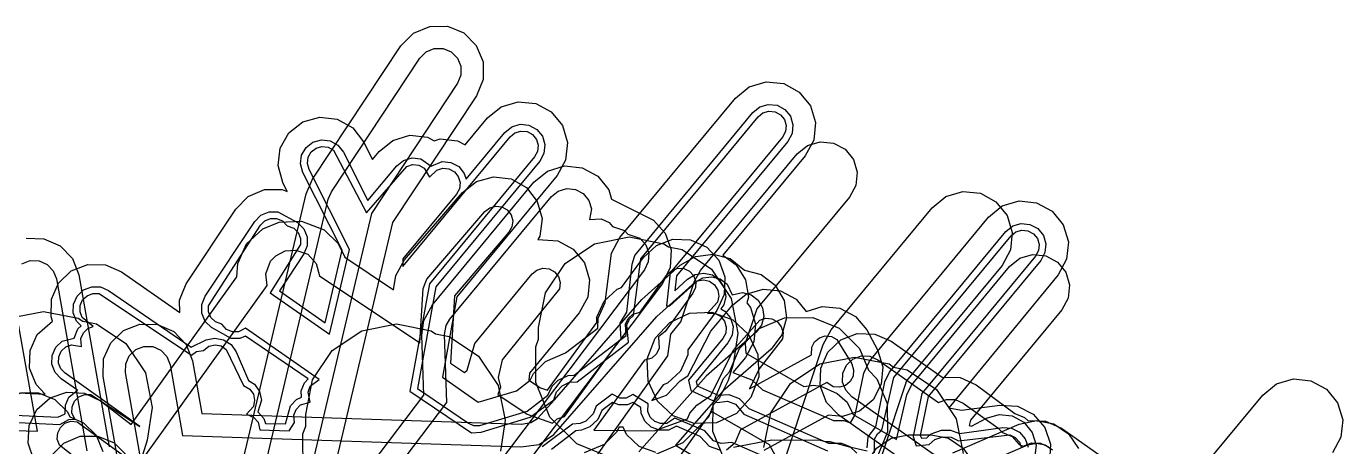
# Model space of a CAD drawing. Header units: metres. Extents: x -2677 to -840, y 169 to 1487.
# Drawn here: x -1945.7 to -1887.6, y 435.4 to 454 of the extents above; entities that cross this region are included whole.
import ezdxf

# ---------------------------------------------------------------- set-up
doc = ezdxf.new("R2010")
doc.units = ezdxf.units.M
doc.layers.add('AI_GREENING_EXCLUSIONS', color=1, linetype='Continuous')

msp = doc.modelspace()

# ---------------------------------------------------------------- linework, layer by layer
at = {"layer": 'AI_GREENING_EXCLUSIONS'}
for points in [[(-1937.123, 430.756), (-1933.386, 446.559), (-1933.107, 447.202), (-1929.205, 453.101), (-1928.656, 453.655), (-1927.936, 453.957), (-1927.156, 453.96), (-1926.433, 453.665), (-1925.879, 453.116), (-1925.577, 452.396), (-1925.574, 451.616), (-1925.869, 450.893), (-1929.575, 445.292), (-1932.828, 431.539), (-1928.197, 437.662), (-1928.277, 440.319), (-1928.189, 440.968), (-1927.819, 441.654), (-1923.334, 447.074), (-1922.729, 447.566), (-1921.981, 447.79), (-1921.205, 447.71), (-1920.518, 447.34), (-1920.025, 446.734), (-1919.902, 446.32), (-1918.058, 445.395), (-1917.536, 444.816), (-1917.275, 444.08), (-1917.316, 443.301), (-1917.652, 442.596), (-1939.451, 413.673)], [(-1936.224, 430.212), (-1932.413, 446.329), (-1932.273, 446.651), (-1928.371, 452.549), (-1928.096, 452.826), (-1927.736, 452.977), (-1927.346, 452.979), (-1926.985, 452.831), (-1926.708, 452.556), (-1926.557, 452.197), (-1926.555, 451.806), (-1926.703, 451.445), (-1930.507, 445.696), (-1934.278, 429.752)], [(-1948.174, 437.874), (-1944.913, 437.704), (-1945.319, 438.128), (-1945.603, 438.855), (-1945.586, 439.635), (-1945.272, 440.35), (-1944.587, 440.938), (-1944.658, 441.119), (-1944.642, 441.9), (-1944.328, 442.614), (-1943.765, 443.154), (-1943.038, 443.438), (-1942.257, 443.421), (-1941.543, 443.108), (-1938.977, 441.314), (-1938.979, 441.862), (-1938.684, 442.585), (-1936.497, 445.887), (-1935.948, 446.441), (-1935.228, 446.743), (-1934.448, 446.746), (-1934.224, 446.655), (-1934.425, 447.053), (-1934.634, 447.805), (-1934.54, 448.579), (-1934.156, 449.259), (-1933.541, 449.74), (-1932.789, 449.949), (-1932.015, 449.854), (-1931.335, 449.47), (-1930.854, 448.856), (-1930.459, 448.073), (-1930.164, 448.429), (-1929.559, 448.922), (-1928.811, 449.145), (-1928.035, 449.066), (-1927.739, 448.906), (-1927.479, 448.984), (-1926.702, 448.904), (-1926.369, 448.724), (-1925.386, 449.912), (-1924.78, 450.405), (-1924.033, 450.629), (-1923.256, 450.549), (-1922.57, 450.178), (-1922.077, 449.573), (-1921.854, 448.825), (-1921.933, 448.049), (-1922.304, 447.362), (-1926.731, 442.012), (-1927.374, 438.457), (-1925.79, 437.35), (-1924.099, 437.859), (-1923.501, 438.32), (-1923.358, 438.614), (-1922.817, 439.154), (-1921.935, 439.526), (-1920.512, 440.622), (-1920.496, 441.071), (-1920.184, 441.755), (-1919.908, 443.935), (-1919.537, 444.622), (-1914.433, 450.791), (-1913.827, 451.283), (-1913.08, 451.507), (-1912.303, 451.427), (-1911.617, 451.056), (-1911.124, 450.451), (-1910.901, 449.704), (-1910.98, 448.927), (-1911.351, 448.241), (-1914.987, 443.846), (-1914.403, 443.427), (-1913.991, 442.764), (-1913.865, 441.994), (-1913.925, 441.736), (-1913.767, 441.542), (-1913.544, 440.794), (-1913.623, 440.018), (-1913.994, 439.331), (-1914.544, 438.666), (-1913.706, 438.345), (-1913.24, 437.904), (-1910.11, 436.538), (-1909.649, 436.538), (-1909.353, 436.435), (-1909.153, 436.786), (-1908.77, 438.636), (-1908.518, 439.163), (-1903.263, 445.529), (-1902.658, 446.022), (-1901.91, 446.245), (-1901.134, 446.166), (-1900.447, 445.795), (-1899.955, 445.19), (-1899.731, 444.442), (-1899.811, 443.666), (-1900.181, 442.979), (-1905.009, 437.1), (-1904.45, 436.998), (-1902.764, 437.221), (-1901.985, 437.171), (-1901.285, 436.826), (-1900.77, 436.239), (-1900.519, 435.5), (-1900.57, 434.722)], [(-1948.468, 436.885), (-1944.352, 436.686), (-1944.031, 436.835), (-1944.023, 437.218), (-1943.866, 437.575), (-1943.489, 437.883), (-1944.206, 438.384), (-1944.476, 438.666), (-1944.618, 439.03), (-1944.61, 439.42), (-1944.453, 439.777), (-1944.171, 440.047), (-1943.629, 440.185), (-1943.471, 440.587), (-1943.331, 440.721), (-1943.532, 440.93), (-1943.673, 441.294), (-1943.665, 441.684), (-1943.508, 442.041), (-1943.227, 442.311), (-1942.863, 442.453), (-1942.473, 442.445), (-1942.116, 442.288), (-1938.464, 439.785), (-1937.804, 440.101), (-1937.422, 440.184), (-1937.039, 440.114), (-1936.71, 439.903), (-1936.488, 439.583), (-1935.935, 438.31), (-1935.672, 438.141), (-1935.449, 437.82), (-1935.367, 437.439), (-1935.523, 436.92), (-1935.258, 436.624), (-1935.188, 436.416), (-1934.299, 436.39), (-1934.088, 437.194), (-1933.819, 437.477), (-1933.596, 437.576), (-1933.606, 437.849), (-1933.469, 438.214), (-1933.31, 438.385), (-1936.077, 440.27), (-1936.316, 440.169), (-1936.706, 440.168), (-1937.568, 440.647), (-1937.845, 440.921), (-1937.996, 441.281), (-1937.997, 441.672), (-1937.85, 442.033), (-1935.663, 445.335), (-1935.389, 445.612), (-1935.029, 445.763), (-1934.639, 445.765), (-1933.777, 445.286), (-1933.5, 445.011), (-1933.349, 444.651), (-1933.348, 444.261), (-1933.495, 443.9), (-1934.575, 442.27), (-1932.546, 440.852), (-1931.797, 444.066), (-1933.532, 447.503), (-1933.637, 447.879), (-1933.59, 448.267), (-1933.398, 448.606), (-1933.091, 448.847), (-1932.715, 448.951), (-1932.327, 448.904), (-1931.988, 448.712), (-1931.747, 448.405), (-1930.663, 446.258), (-1929.394, 447.792), (-1929.091, 448.038), (-1928.717, 448.15), (-1928.329, 448.11), (-1927.871, 447.784), (-1927.385, 447.988), (-1926.996, 447.948), (-1926.653, 447.763), (-1926.407, 447.46), (-1926.33, 447.203), (-1924.615, 449.275), (-1924.312, 449.521), (-1923.939, 449.633), (-1923.551, 449.593), (-1923.207, 449.408), (-1922.961, 449.105), (-1922.849, 448.731), (-1922.889, 448.343), (-1923.074, 448), (-1927.668, 442.448), (-1928.48, 437.962), (-1926.223, 436.432), (-1925.997, 436.32), (-1925.717, 436.327), (-1923.635, 436.954), (-1922.714, 437.66), (-1922.529, 438.055), (-1922.258, 438.325), (-1921.818, 438.53), (-1921.556, 438.549), (-1919.486, 440.136), (-1919.523, 440.842), (-1919.226, 441.323), (-1918.99, 443.457), (-1918.873, 443.829), (-1913.662, 450.153), (-1913.36, 450.399), (-1912.986, 450.511), (-1912.598, 450.471), (-1912.254, 450.286), (-1912.008, 449.983), (-1911.896, 449.61), (-1911.936, 449.221), (-1912.121, 448.878), (-1917.035, 442.94), (-1917.11, 442.265), (-1916.546, 442.792), (-1916.215, 442.997), (-1915.83, 443.06), (-1915.45, 442.972), (-1915.133, 442.744), (-1914.927, 442.412), (-1914.864, 442.027), (-1914.953, 441.647), (-1915.078, 441.474), (-1914.897, 441.377), (-1914.651, 441.074), (-1914.539, 440.7), (-1914.579, 440.312), (-1914.764, 439.969), (-1916.168, 438.273), (-1916.119, 438.069), (-1915.204, 437.669), (-1914.724, 437.686), (-1914.265, 437.515), (-1913.847, 437.075), (-1910.327, 435.541), (-1909.749, 435.538), (-1909.388, 435.387), (-1909.067, 435.092)], [(-1948.572, 436.573), (-1944.265, 436.364), (-1943.874, 436.582), (-1943.614, 436.602), (-1943.736, 436.88), (-1943.73, 437.153), (-1943.62, 437.404), (-1943.423, 437.593), (-1943.169, 437.692), (-1942.896, 437.686), (-1940.732, 436.28), (-1944.034, 438.63), (-1944.223, 438.827), (-1944.322, 439.082), (-1944.317, 439.355), (-1944.207, 439.605), (-1944.01, 439.794), (-1943.755, 439.893), (-1943.309, 439.812), (-1943.335, 440.165), (-1943.225, 440.415), (-1943.028, 440.604), (-1942.801, 440.693), (-1943.279, 441.092), (-1943.378, 441.346), (-1943.372, 441.619), (-1943.262, 441.869), (-1943.065, 442.058), (-1942.811, 442.158), (-1942.538, 442.152), (-1938.456, 439.433), (-1938.234, 439.587), (-1937.929, 439.638), (-1937.684, 439.826), (-1937.417, 439.884), (-1937.148, 439.835), (-1936.919, 439.687), (-1936.163, 438.083), (-1935.88, 437.925), (-1935.724, 437.701), (-1935.667, 437.434), (-1935.715, 437.165), (-1936.027, 436.822), (-1935.698, 436.679), (-1935.518, 436.474), (-1935.436, 436.123), (-1934.136, 436.085), (-1933.902, 436.456), (-1933.932, 436.779), (-1933.834, 437.034), (-1933.646, 437.232), (-1933.218, 437.348), (-1933.309, 437.8), (-1933.214, 438.056), (-1932.819, 438.358), (-1936.066, 440.628), (-1936.376, 440.463), (-1936.649, 440.462), (-1936.902, 440.566), (-1937.111, 440.794), (-1937.402, 440.897), (-1937.596, 441.089), (-1937.702, 441.341), (-1937.703, 441.614), (-1935.413, 445.17), (-1935.221, 445.363), (-1934.969, 445.469), (-1934.696, 445.47), (-1934.443, 445.367), (-1934.234, 445.139), (-1933.943, 445.036), (-1933.749, 444.843), (-1933.643, 444.591), (-1933.642, 444.318), (-1934.986, 442.191), (-1932.354, 440.352), (-1931.48, 444.104), (-1933.265, 447.639), (-1933.338, 447.902), (-1933.305, 448.173), (-1933.17, 448.411), (-1932.955, 448.579), (-1932.692, 448.652), (-1932.421, 448.619), (-1932.183, 448.485), (-1930.724, 445.713), (-1928.951, 447.773), (-1928.689, 447.851), (-1928.417, 447.823), (-1928.177, 447.694), (-1927.949, 447.295), (-1927.618, 447.611), (-1927.356, 447.689), (-1927.085, 447.661), (-1926.844, 447.532), (-1926.672, 447.32), (-1926.594, 447.058), (-1926.622, 446.786), (-1926.751, 446.546), (-1929.122, 443.681), (-1929.128, 443.351), (-1924.384, 449.084), (-1924.172, 449.256), (-1923.91, 449.334), (-1923.639, 449.306), (-1923.398, 449.177), (-1923.226, 448.965), (-1923.148, 448.703), (-1923.176, 448.431), (-1923.305, 448.191), (-1927.95, 442.579), (-1928.806, 437.846), (-1926.089, 435.999), (-1925.67, 436.028), (-1923.495, 436.683), (-1922.459, 437.458), (-1922.333, 437.808), (-1922.091, 438.076), (-1921.758, 438.236), (-1921.422, 438.255), (-1919.16, 440.002), (-1919.231, 440.773), (-1919.118, 441.021), (-1918.939, 441.188), (-1918.61, 443.684), (-1913.431, 449.962), (-1913.219, 450.134), (-1912.958, 450.213), (-1912.686, 450.185), (-1912.446, 450.055), (-1912.273, 449.843), (-1912.195, 449.581), (-1912.223, 449.31), (-1912.352, 449.069), (-1917.323, 443.062), (-1917.483, 441.614), (-1917.335, 441.615), (-1916.11, 442.716), (-1915.84, 442.761), (-1915.574, 442.698), (-1915.352, 442.539), (-1915.208, 442.307), (-1915.164, 442.037), (-1915.226, 441.772), (-1915.672, 441.282), (-1915.329, 441.275), (-1915.088, 441.146), (-1914.916, 440.934), (-1914.838, 440.672), (-1914.866, 440.401), (-1914.995, 440.16), (-1916.514, 438.325), (-1916.406, 437.868), (-1915.242, 437.337), (-1914.783, 437.392), (-1914.433, 437.267), (-1914.059, 436.82), (-1910.365, 435.209)], [(-1925.302, 428.331), (-1917.422, 439.406), (-1917.286, 440.355), (-1916.844, 440.901), (-1916.238, 442.695), (-1915.972, 443.171), (-1911.707, 448.325), (-1911.253, 448.695), (-1910.692, 448.862), (-1910.11, 448.803), (-1909.595, 448.525), (-1909.226, 448.071), (-1909.058, 447.51), (-1909.118, 446.928), (-1909.396, 446.413), (-1913.484, 441.472), (-1914.002, 439.941), (-1913.971, 439.516), (-1911.416, 438.052), (-1910.983, 438.108), (-1910.657, 438.062), (-1909.935, 437.735), (-1909.494, 437.351), (-1909.231, 436.801), (-1907.319, 435.705), (-1906.87, 437.681), (-1906.662, 438.104), (-1902.331, 443.345), (-1901.877, 443.715), (-1901.316, 443.882), (-1900.734, 443.823), (-1900.219, 443.545), (-1899.849, 443.091), (-1899.682, 442.53), (-1899.741, 441.948), (-1900.019, 441.433), (-1904.051, 436.56), (-1904.107, 436.315), (-1904.014, 436.295), (-1903.353, 436.643), (-1902.792, 436.81), (-1902.21, 436.749), (-1901.695, 436.47), (-1901.327, 436.015), (-1901.16, 435.454), (-1901.221, 434.872)], [(-1945.413, 434.804), (-1945.669, 435.541), (-1945.622, 436.32), (-1945.281, 437.022), (-1944.698, 437.54), (-1943.96, 437.795), (-1943.181, 437.749), (-1942.479, 437.408), (-1941.112, 436.372), (-1936.449, 442.888), (-1936.41, 443.48), (-1936.022, 444.344), (-1935.301, 445.008), (-1934.579, 445.31), (-1933.593, 445.35), (-1932.601, 444.969), (-1931.977, 444.361), (-1931.683, 443.755), (-1929.533, 442.321), (-1929.43, 442.957), (-1929.047, 443.637), (-1926.485, 446.62), (-1925.871, 447.102), (-1925.119, 447.312), (-1924.345, 447.218), (-1923.665, 446.835), (-1923.183, 446.221), (-1922.973, 445.469), (-1923.067, 444.694), (-1923.157, 444.535), (-1922.282, 444.485), (-1921.595, 444.114), (-1921.103, 443.509), (-1920.879, 442.761), (-1920.959, 441.985), (-1921.329, 441.298), (-1923.534, 438.635), (-1923.554, 438.332), (-1923.044, 437.992), (-1922.74, 437.886), (-1920.559, 440.878), (-1920.551, 441.103), (-1920.226, 441.813), (-1919.654, 442.343), (-1919.463, 442.414), (-1918.497, 443.75), (-1917.925, 444.281), (-1917.193, 444.553), (-1916.413, 444.524), (-1915.704, 444.198), (-1915.173, 443.626), (-1914.902, 442.895), (-1914.931, 442.115), (-1915.256, 441.406), (-1916.533, 439.662), (-1916.541, 439.437), (-1916.866, 438.728), (-1917.438, 438.197), (-1917.628, 438.126), (-1918.131, 437.432), (-1917.472, 437.667), (-1916.872, 438.295), (-1916.539, 438.516), (-1915.517, 440.489), (-1914.568, 441.636), (-1913.963, 442.128), (-1913.215, 442.352), (-1912.439, 442.272), (-1911.752, 441.902), (-1911.307, 441.354), (-1910.606, 441.573), (-1909.829, 441.503), (-1909.138, 441.141), (-1908.637, 440.542), (-1908.398, 440.103), (-1908.159, 439.664), (-1907.926, 438.92), (-1907.996, 438.142), (-1908.358, 437.451), (-1908.957, 436.951), (-1909.701, 436.718), (-1910.325, 436.774), (-1913.179, 435.218)], [(-1933.484, 429.015), (-1927.186, 437.344), (-1927.277, 440.349), (-1927.213, 440.734), (-1927.048, 441.017), (-1922.564, 446.436), (-1922.261, 446.683), (-1921.887, 446.794), (-1921.499, 446.755), (-1921.156, 446.569), (-1920.909, 446.267), (-1920.798, 445.893), (-1920.878, 445.43), (-1920.364, 445.454), (-1920.012, 445.286), (-1919.859, 445.117), (-1919.334, 444.94), (-1919.182, 444.771), (-1918.656, 444.594), (-1918.395, 444.304), (-1918.265, 443.936), (-1918.285, 443.547), (-1918.453, 443.194), (-1940.394, 414.083)], [(-1912.827, 433.075), (-1910.564, 439.907), (-1910.206, 440.553), (-1905.745, 445.944), (-1905.14, 446.437), (-1904.392, 446.661), (-1903.616, 446.581), (-1902.929, 446.21), (-1902.436, 445.605), (-1902.213, 444.857), (-1902.293, 444.081), (-1902.663, 443.394), (-1906.885, 438.293), (-1909.03, 431.817)], [(-1940.74, 434.658), (-1935.118, 442.514), (-1935.175, 443.028), (-1934.964, 443.587), (-1934.733, 443.823), (-1934.322, 444.036), (-1933.85, 444.075), (-1933.323, 443.887), (-1932.947, 443.475), (-1932.802, 442.939), (-1928.367, 439.98), (-1928.228, 442.375), (-1928.06, 442.79), (-1925.499, 445.774), (-1925.284, 445.942), (-1925.021, 446.016), (-1924.75, 445.983), (-1924.512, 445.849), (-1924.343, 445.634), (-1924.27, 445.371), (-1924.303, 445.099), (-1924.437, 444.862), (-1926.844, 442.058), (-1927.016, 439.079), (-1926.399, 438.667), (-1926.275, 438.761), (-1925.948, 439.949), (-1923.41, 443.02), (-1923.198, 443.192), (-1922.936, 443.27), (-1922.664, 443.242), (-1922.424, 443.113), (-1922.252, 442.901), (-1922.173, 442.639), (-1922.201, 442.367), (-1924.732, 439.226), (-1924.91, 438.448), (-1924.807, 438.022), (-1924.93, 437.687), (-1923.627, 436.818), (-1922.514, 436.431), (-1922.312, 436.621), (-1921.984, 436.713), (-1919.553, 440.073), (-1919.259, 440.294), (-1919.286, 440.802), (-1919.172, 441.051), (-1918.972, 441.236), (-1918.644, 441.329), (-1917.443, 442.988), (-1917.243, 443.174), (-1916.987, 443.269), (-1916.714, 443.259), (-1916.466, 443.145), (-1916.28, 442.945), (-1916.185, 442.689), (-1916.195, 442.416), (-1916.309, 442.168), (-1917.539, 440.468), (-1917.833, 440.247), (-1917.806, 439.738), (-1917.919, 439.49), (-1918.12, 439.304), (-1918.448, 439.212), (-1920.691, 436.111), (-1918.029, 436.087), (-1916.547, 436.617), (-1916.442, 436.87), (-1916.146, 437.218), (-1915.518, 437.644), (-1914.516, 439.66), (-1913.355, 440.979), (-1913.093, 441.058), (-1912.822, 441.03), (-1912.581, 440.9), (-1912.409, 440.688), (-1912.331, 440.426), (-1912.358, 440.155), (-1913.383, 438.833), (-1913.814, 437.946), (-1911.069, 439.444), (-1911.065, 439.782), (-1910.938, 440.024), (-1910.728, 440.199), (-1910.468, 440.281), (-1910.196, 440.256), (-1909.954, 440.129), (-1909.3, 439.042), (-1909.218, 438.781), (-1909.243, 438.509), (-1909.369, 438.267), (-1909.579, 438.092), (-1909.84, 438.011), (-1910.112, 438.035), (-1910.398, 438.215), (-1914.217, 436.132), (-1914.467, 435.539), (-1914.826, 435.23)], [(-1908.618, 435.337), (-1908.576, 435.817), (-1908.237, 436.27), (-1907.839, 438.245), (-1907.629, 438.685), (-1902.493, 444.892), (-1902.19, 445.138), (-1901.816, 445.25), (-1901.428, 445.21), (-1901.085, 445.025), (-1900.838, 444.722), (-1900.727, 444.348), (-1900.766, 443.96), (-1900.952, 443.617), (-1905.928, 437.603), (-1906.277, 435.874), (-1906.211, 435.757), (-1905.99, 435.781), (-1905.796, 435.949), (-1905.337, 436.12), (-1904.941, 436.12), (-1904.542, 435.974), (-1902.633, 436.23), (-1902.243, 436.204), (-1901.893, 436.032), (-1901.636, 435.739), (-1901.51, 435.369)], [(-1908.301, 435.12), (-1908.291, 435.722), (-1908.156, 435.96), (-1907.963, 436.11), (-1907.439, 438.438), (-1902.261, 444.701), (-1902.05, 444.873), (-1901.788, 444.951), (-1901.516, 444.923), (-1901.276, 444.794), (-1901.103, 444.582), (-1901.025, 444.32), (-1901.053, 444.048), (-1901.183, 443.808), (-1906.207, 437.737), (-1906.591, 435.833), (-1906.448, 435.423), (-1905.875, 435.479), (-1905.628, 435.701), (-1905.278, 435.826), (-1904.904, 435.806), (-1904.578, 435.651), (-1902.321, 435.915), (-1902.076, 435.794), (-1901.896, 435.589), (-1901.808, 435.33)], [(-1945.752, 444.593), (-1944.972, 444.576), (-1944.257, 444.262), (-1943.717, 443.699), (-1943.434, 442.972), (-1942.093, 435.379)], [(-1919.922, 434.89), (-1921.444, 435.51), (-1922.631, 436.697), (-1923.251, 438.219), (-1923.251, 439.803), (-1923.127, 440.139), (-1923.127, 440.652), (-1922.823, 442.183), (-1921.955, 443.48), (-1920.658, 444.348), (-1919.127, 444.652), (-1917.596, 444.348), (-1917.596, 444.348), (-1917.397, 444.214), (-1916.794, 444.095), (-1915.497, 443.227), (-1914.629, 441.93), (-1914.325, 440.399), (-1914.532, 439.028), (-1914.758, 438.303), (-1915.151, 437.513), (-1915.4, 437.246), (-1915.629, 436.697), (-1916.752, 435.553), (-1918.261, 434.906)], [(-1945.941, 443.467), (-1945.578, 443.608), (-1945.188, 443.6), (-1944.831, 443.443), (-1944.561, 443.161), (-1944.419, 442.798), (-1943.078, 435.205)], [(-1941.662, 434.561), (-1942.353, 438.486), (-1942.336, 439.266), (-1942.021, 439.981), (-1941.457, 440.52), (-1940.73, 440.803), (-1939.95, 440.785), (-1939.236, 440.471), (-1938.696, 439.907), (-1938.413, 439.18), (-1938.004, 436.853), (-1923.888, 436.374), (-1923.465, 436.452), (-1923.176, 436.638), (-1922.425, 437.463), (-1918.575, 441.895), (-1916.869, 443.399), (-1916.194, 443.791), (-1915.421, 443.895), (-1914.667, 443.695), (-1914.028, 443.19), (-1913.3, 442.997), (-1912.68, 442.524), (-1912.288, 441.849), (-1912.184, 441.076), (-1912.384, 440.322), (-1912.857, 439.701), (-1914.989, 437.832), (-1917.086, 435.448), (-1916.276, 434.962)], [(-1959.183, 436.477), (-1945.261, 436.067), (-1946.389, 442.45)], [(-1940.677, 434.735), (-1941.368, 438.66), (-1941.359, 439.05), (-1941.202, 439.407), (-1940.92, 439.677), (-1940.557, 439.818), (-1940.166, 439.809), (-1939.809, 439.652), (-1939.54, 439.37), (-1939.398, 439.006), (-1938.848, 435.881), (-1923.918, 435.375), (-1923.101, 435.486), (-1922.456, 435.924), (-1917.913, 441.145), (-1916.208, 442.649), (-1915.87, 442.845), (-1915.484, 442.897), (-1915.107, 442.797), (-1914.796, 442.56), (-1914.584, 442.101), (-1914.117, 442.199), (-1913.74, 442.099), (-1913.43, 441.863), (-1913.234, 441.525), (-1913.182, 441.139), (-1913.282, 440.761), (-1913.518, 440.451), (-1915.73, 438.504), (-1918.696, 435.162)], [(-1949.097, 434.854), (-1949.113, 436.515), (-1948.989, 436.851), (-1948.989, 437.364), (-1948.685, 438.895), (-1947.817, 440.192), (-1946.52, 441.06), (-1944.989, 441.364), (-1943.458, 441.06), (-1943.259, 440.926), (-1942.656, 440.807), (-1941.359, 439.939), (-1940.491, 438.642), (-1940.187, 437.111), (-1940.408, 435.67), (-1940.62, 435.015)], [(-1933.517, 434.297), (-1933.533, 435.958), (-1933.409, 436.294), (-1933.409, 436.807), (-1933.105, 438.338), (-1932.237, 439.635), (-1930.94, 440.503), (-1929.409, 440.807), (-1927.878, 440.503), (-1927.679, 440.369), (-1927.679, 440.369), (-1927.076, 440.25), (-1925.779, 439.382), (-1924.911, 438.085), (-1924.607, 436.554), (-1924.814, 435.183)], [(-1890.485, 423.1), (-1909.87, 436.778), (-1910.407, 437.343), (-1910.688, 438.072), (-1910.668, 438.852), (-1910.351, 439.565), (-1909.785, 440.102), (-1909.057, 440.383), (-1908.277, 440.363), (-1907.564, 440.046), (-1907.564, 440.046), (-1905.307, 438.454), (-1904.511, 438.44), (-1903.798, 438.123), (-1902.091, 436.857), (-1901.67, 436.681), (-1901.521, 436.537), (-1900.745, 436.517), (-1900.032, 436.2), (-1887.786, 427.56)], [(-1913.182, 435.344), (-1912.878, 436.875), (-1912.01, 438.172), (-1910.713, 439.04), (-1909.182, 439.344), (-1907.651, 439.04), (-1907.452, 438.906), (-1906.849, 438.787), (-1906.849, 438.787), (-1905.552, 437.919), (-1904.684, 436.622), (-1904.38, 435.091)], [(-1889.906, 423.915), (-1909.293, 437.595), (-1909.562, 437.878), (-1909.702, 438.242), (-1909.692, 438.632), (-1909.534, 438.988), (-1909.251, 439.257), (-1908.887, 439.397), (-1908.497, 439.387), (-1908.14, 439.229), (-1908.14, 439.229), (-1905.466, 437.342), (-1905.121, 437.474), (-1904.731, 437.464), (-1904.374, 437.306), (-1902.844, 436.226), (-1902.636, 436.007), (-1902.214, 435.841), (-1901.905, 435.489), (-1901.723, 435.408), (-1901.355, 435.552), (-1900.965, 435.542), (-1900.608, 435.383)], [(-1895.372, 432.563), (-1891.151, 437.664), (-1890.546, 438.156), (-1889.798, 438.38), (-1889.022, 438.3), (-1888.335, 437.93), (-1887.843, 437.324), (-1887.619, 436.577), (-1887.699, 435.8), (-1888.07, 435.114)], [(-1951.647, 430.272), (-1947.255, 436.911), (-1946.705, 437.466), (-1945.986, 437.767), (-1945.205, 437.771), (-1944.483, 437.476), (-1943.929, 436.926), (-1943.833, 436.698), (-1943.219, 436.446), (-1942.664, 435.897), (-1942.363, 435.178)], [(-1910.907, 433.963), (-1914.601, 435.575), (-1915.06, 435.52), (-1915.41, 435.645), (-1915.784, 436.091), (-1917.105, 436.645), (-1917.465, 436.414), (-1917.738, 436.405), (-1917.994, 436.501), (-1918.193, 436.688), (-1918.306, 436.937), (-1918.29, 437.274), (-1918.969, 437.697), (-1919.265, 437.534), (-1919.538, 437.525), (-1919.88, 437.701), (-1920.587, 437.18), (-1920.712, 436.831), (-1921.034, 436.508), (-1921.287, 436.403), (-1921.623, 436.383), (-1922.968, 435.38)], [(-1915.119, 435.226), (-1915.578, 435.396), (-1915.997, 435.837), (-1917.037, 436.288), (-1917.397, 436.122), (-1917.787, 436.109), (-1918.152, 436.246), (-1918.437, 436.513), (-1918.598, 436.869), (-1918.606, 437.118), (-1918.97, 437.344), (-1919.197, 437.242), (-1919.587, 437.229), (-1919.865, 437.334), (-1920.331, 436.978), (-1920.517, 436.583), (-1920.866, 436.26), (-1921.227, 436.109), (-1921.489, 436.089), (-1922.56, 435.258)], [(-1912.57, 434.819), (-1912.928, 435.461), (-1915.499, 436.934), (-1922.852, 426.599)], [(-1942.026, 433.677), (-1944.291, 435.46), (-1944.381, 435.718), (-1944.364, 435.991), (-1944.245, 436.237), (-1944.041, 436.418), (-1943.783, 436.507), (-1943.51, 436.491), (-1941.199, 434.806)], [(-1917.95, 435.122), (-1918.681, 435.397), (-1919.25, 435.931), (-1919.396, 436.254), (-1919.574, 436.248), (-1919.688, 436.024), (-1920.228, 435.484), (-1921.11, 435.112)], [(-1904.829, 435.12), (-1901.901, 436.388), (-1901.136, 436.541), (-1900.37, 436.389), (-1899.721, 435.955), (-1899.288, 435.307)], [(-1944.644, 434.991), (-1944.095, 435.545), (-1943.375, 435.847), (-1942.595, 435.851), (-1941.872, 435.555), (-1941.318, 435.006)], [(-1914.52, 435.362), (-1912.825, 435.683), (-1910.692, 435.669), (-1910.459, 435.617), (-1910.269, 435.611), (-1909.45, 435.391), (-1908.613, 435.203)], [(-1904.446, 434.196), (-1901.518, 435.464), (-1901.136, 435.541), (-1900.753, 435.465), (-1900.428, 435.248)]]:
    msp.add_lwpolyline(points, dxfattribs=at)
for points in [[(-1913.407, 438.472), (-1913.748, 437.555), (-1914.395, 436.856), (-1915.277, 436.447), (-1916.263, 436.408), (-1917.18, 436.749), (-1917.879, 437.396), (-1918.288, 438.278), (-1918.327, 439.264), (-1917.986, 440.181), (-1917.339, 440.88), (-1916.457, 441.289), (-1915.471, 441.328), (-1914.554, 440.987), (-1913.855, 440.34), (-1913.446, 439.458), (-1913.407, 438.472)], [(-1911.014, 441.094), (-1909.861, 440.627), (-1908.955, 439.72), (-1908.557, 438.771), (-1908.188, 438.382), (-1907.734, 437.299), (-1907.72, 436.042), (-1908.188, 434.888), (-1909.094, 433.982), (-1910.247, 433.515), (-1912.903, 433.537), (-1914.113, 434.043), (-1914.962, 434.91), (-1915.43, 436.064), (-1915.415, 437.321), (-1914.962, 438.404), (-1914.69, 438.695), (-1914.261, 439.72), (-1913.412, 440.588), (-1912.272, 441.08), (-1911.014, 441.094)], [(-1904.375, 431.493), (-1905.024, 431.059), (-1905.789, 430.907), (-1906.789, 430.907), (-1907.554, 431.059), (-1908.203, 431.493), (-1908.637, 432.142), (-1908.789, 432.907), (-1908.789, 433.907), (-1908.637, 434.672), (-1908.203, 435.321), (-1907.554, 435.755), (-1906.789, 435.907), (-1905.789, 435.907), (-1905.024, 435.755), (-1904.375, 435.321), (-1903.941, 434.672), (-1903.789, 433.907), (-1903.789, 432.907), (-1903.941, 432.142), (-1904.375, 431.493)]]:
    msp.add_lwpolyline(points, close=True, dxfattribs=at)

doc.saveas('drawing.dxf')
